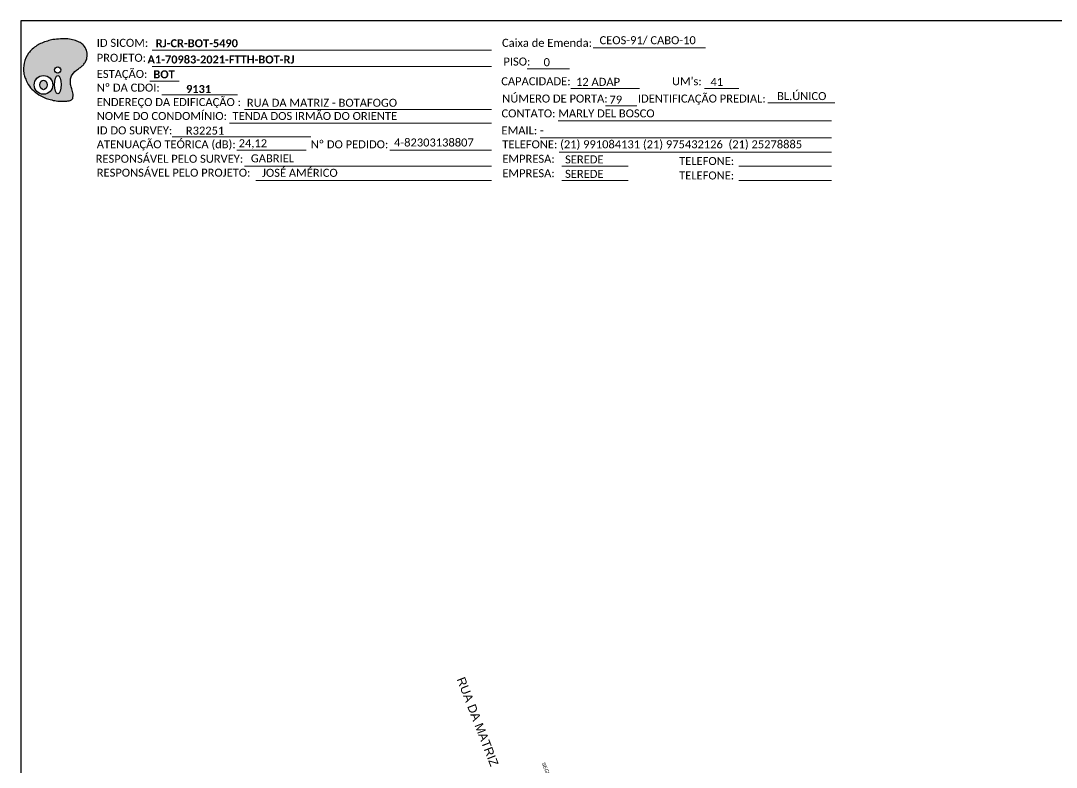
# Model space of a CAD drawing. Header units: metres. Extents: x 0 to 841, y 1 to 595.
# Drawn here: x 0.3 to 285.8, y 388.7 to 594.5 of the extents above; entities that cross this region are included whole.
import ezdxf
from ezdxf.enums import TextEntityAlignment as Align

# ---------------------------------------------------------------- set-up
doc = ezdxf.new("R2010")
doc.units = ezdxf.units.M
doc.layers.add('Segmento de Logradouro Texto', color=238, linetype='Continuous')
doc.styles.add('DIGICADE', font='arial.ttf')
doc.styles.get("Standard").update_dxf_attribs({"font": 'arial.ttf'})
doc.styles.add('WMF-Calibri0', font='calibri.ttf')
doc.styles.add('WMF-Calibri1', font='calibrib.ttf')

# ---------------------------------------------------------------- blocks, each defined once
blk = doc.blocks.new('OI')
h = blk.add_hatch(color=40)
edge = h.paths.add_edge_path()
edge.add_spline(control_points=[(4.35, -0.67), (3.92, -0.99), (3.26, -1.5), (2.81, -2.59), (2.9, -3.5), (3.06, -4.27), (3.31, -4.85), (3.37, -5.39), (3.4, -5.88), (3.2, -6.4), (2.54, -6.61), (1.65, -6.63), (0.55, -6.67), (-0.56, -6.42), (-1.61, -6.14), (-2.77, -5.61), (-3.92, -4.77), (-4.89, -3.7), (-5.34, -2.65), (-5.6, -1.94), (-5.85, -0.96), (-5.71, 0.47), (-5.1, 2.02), (-4.14, 3.02), (-3.3, 3.61), (-2.37, 4.16), (-1.36, 4.44), (-0.56, 4.7), (0.79, 4.85), (2.24, 4.97), (3.79, 4.57), (4.67, 4.21), (5.44, 3.65), (5.76, 2.99), (6.03, 2.21), (6.01, 1.46), (5.72, 0.64), (5.31, 0.08), (4.88, -0.38), (4.51, -0.55), (4.35, -0.67)], knot_values=[0, 0, 0, 0, 1.60434, 2.417191, 3.427595, 4.282808, 4.776746, 5.304182, 5.888771, 6.258406, 6.858137, 7.79129, 8.986195, 10.124242, 11.187857, 12.242908, 13.953784, 15.414161, 16.515391, 17.349188, 17.675853, 19.552021, 21.515531, 22.568638, 23.63245, 24.621084, 25.782718, 26.745347, 27.142653, 29.870543, 31.004649, 31.921532, 32.709589, 33.801391, 34.042471, 35.192333, 35.971461, 36.628871, 37.254359, 37.836911, 37.836911, 37.836911, 37.836911], degree=3, periodic=0)
h.paths.add_polyline_path([(1.13, -0.87, -1), (-0.04, -0.87, -1)], flags=16)
edge = h.paths.add_edge_path(flags=16)
edge.add_ellipse((0.56, -3.59), major_axis=(-0.02, 1.71), ratio=0.361305, start_angle=0, end_angle=360)
h.paths.add_polyline_path([(-0.36, -3.62, -1), (-3.8, -3.62, -1)], flags=16)
edge = h.paths.add_edge_path(flags=0)
edge.add_ellipse((-2.08, -3.62), major_axis=(0, 0.885), ratio=0.758294, start_angle=0, end_angle=360)
at = {"color": 40}
for centre, radius in [((-2.08, -3.62), 1.72), ((0.54, -0.87), 0.587)]:
    blk.add_circle(centre, radius, dxfattribs=at)
blk.add_ellipse((0.56, -3.59), major_axis=(-0.02, 1.71), ratio=0.361305, dxfattribs=at)
blk.add_ellipse((-2.08, -3.62), major_axis=(0, 0.885), ratio=0.758294, start_param=-3.141592653589792, end_param=3.141592653589792, dxfattribs=at)
at = {"color": 40, "start_tangent": (-0.800898, -0.598801), "end_tangent": (-0.800898, -0.598801)}
blk.add_spline([(4.35, -0.67), (3.2, -1.78), (2.9, -2.54), (2.92, -3.55), (3.12, -4.38), (3.28, -4.85), (3.37, -5.37), (3.35, -5.95), (3.2, -6.29), (2.66, -6.55), (1.73, -6.63), (0.54, -6.62), (-0.58, -6.41), (-1.6, -6.11), (-2.56, -5.67), (-3.95, -4.67), (-4.89, -3.56), (-5.37, -2.56), (-5.64, -1.78), (-5.72, -1.46), (-5.63, 0.42), (-4.84, 2.22), (-4.13, 2.99), (-3.27, 3.62), (-2.4, 4.09), (-1.3, 4.47), (-0.37, 4.72), (0.02, 4.77), (2.75, 4.8), (3.85, 4.53), (4.69, 4.16), (5.31, 3.68), (5.85, 2.73), (5.93, 2.5), (5.94, 1.35), (5.67, 0.62), (5.29, 0.08), (4.84, -0.36), (4.35, -0.67)], degree=3, dxfattribs=at)

msp = doc.modelspace()

# ---------------------------------------------------------------- linework, layer by layer
at = {"color": 7}
msp.add_lwpolyline([(0.35, 0.54), (841.35, 0.54), (841.35, 594.54), (0.35, 594.54)], close=True, dxfattribs=at)
at = {"lineweight": 0}
for points in [[(36.57, 586.42), (130.07, 586.42)], [(158.18, 587.03), (189.12, 587.03)], [(36.57, 581.95), (130.07, 581.95)], [(139.98, 581.26), (151.65, 581.26)], [(35.93, 577.85), (44, 577.85)], [(151.96, 575.83), (170.9, 575.83)], [(62.06, 570.09), (130.07, 570.09)], [(57.87, 566.26), (130.07, 566.26)], [(148.49, 566.97), (223.84, 566.97)], [(42.06, 562.49), (80.28, 562.49)], [(143.52, 562.28), (223.84, 562.28)], [(148.79, 558.29), (223.84, 558.29)]]:
    msp.add_lwpolyline(points, dxfattribs=at)
at = {"color": 7, "lineweight": 0}
for points in [[(39.21, 574.08), (60.1, 574.08)], [(188.81, 575.83), (198.25, 575.83)], [(161.58, 571.06), (170.13, 571.06)], [(206.28, 571.86), (224.78, 571.86)], [(59.95, 558.84), (79.04, 558.84)], [(102.08, 558.84), (130.1, 558.84)], [(62.06, 554.46), (130.07, 554.46)], [(149.54, 554.46), (167.75, 554.46)], [(198.28, 554.46), (223.84, 554.46)], [(65.13, 550.48), (130.07, 550.48)], [(149.54, 550.48), (167.75, 550.48)], [(198.28, 550.48), (223.84, 550.48)]]:
    msp.add_lwpolyline(points, dxfattribs=at)

# ---------------------------------------------------------------- block references
at = {"color": 7, "xscale": 1.494060215586407, "yscale": 1.494060215586409, "zscale": 1.494060215586409, "rotation": 0.153289602394906}
msp.add_blockref('OI', (9.73, 582.27), dxfattribs=at)

# ---------------------------------------------------------------- texts
at = {"lineweight": 0, "style": 'WMF-Calibri0'}
for s, height, p in [('ID SICOM:', 2.206, (21.31, 587.34)), ('Caixa de Emenda:', 2.2064, (133.01, 587.34)), ('PROJETO:', 2.206, (21.31, 583.22)), ('PISO:', 2.206, (133.4, 582.18)), ('ESTAÇÃO:', 2.206, (21.31, 578.77)), ('CAPACIDADE:', 2.2064, (132.8, 576.75)), ('ENDEREÇO DA EDIFICAÇÃO :', 2.2064, (21.31, 571.01)), ('NOME DO CONDOMÍNIO:  TENDA DOS IRMÃO DO ORIENTE', 2.2064, (21.31, 567.18)), ('CONTATO: MARLY DEL BOSCO', 2.2064, (132.87, 567.89)), ('ID DO SURVEY:', 2.2064, (21.31, 563.2)), ('R32251', 2.206, (45.87, 563.14)), ('EMAIL: -', 2.206, (132.87, 563.2)), ('ATENUAÇÃO TEÓRICA (dB):', 2.2064, (21.31, 559.37)), ('24,12', 2.206, (60.42, 559.66)), ('TELEFONE: (21) 991084131 (21) 975432126  (21) 25278885', 2.2064, (133.1, 559.37))]:
    msp.add_text(s, height=height, dxfattribs=at).set_placement(p)
for s, height, style, p in [('RJ-CR-BOT-5490', 2.2064, 'WMF-Calibri1', (37.55, 587.23)), ('CEOS-91/ CABO-10', 2.2064, 'WMF-Calibri0', (159.9, 588.06)), ('A1-70983-2021-FTTH-BOT-RJ', 2.2064, 'WMF-Calibri1', (35.29, 582.75)), ('0', 2.21, 'WMF-Calibri0', (144.47, 582)), ('BOT', 2.206, 'WMF-Calibri1', (36.91, 578.66)), ('12 ADAP', 2.206, 'WMF-Calibri0', (153.41, 576.59)), ('RUA DA MATRIZ - BOTAFOGO', 2.2064, 'WMF-Calibri0', (62.69, 570.82))]:
    msp.add_text(s, height=height, dxfattribs=dict(style=style)).set_placement(p)
at = {"color": 7, "lineweight": 0, "style": 'WMF-Calibri0'}
for s, height, p in [('Nº DA CDOI:', 2.2064, (21.31, 575)), ("UM's:", 2.206, (179.87, 576.75)), ('NÚMERO DE PORTA:', 2.2064, (133.08, 571.98)), ('IDENTIFICAÇÃO PREDIAL:', 2.2064, (170.46, 571.98)), ('Nº DO PEDIDO:', 2.2064, (80.29, 559.37)), ('RESPONSÁVEL PELO SURVEY:', 2.2064, (21.01, 555.38)), ('GABRIEL', 2.206, (63.79, 555.5)), ('EMPRESA:', 2.206, (133.1, 555.38)), ('TELEFONE:', 2.206, (181.84, 554.76)), ('RESPONSÁVEL PELO PROJETO:', 2.2064, (21.31, 551.55)), ('JOSÉ AMÉRICO', 2.2064, (66.85, 551.51)), ('EMPRESA:', 2.206, (133.1, 551.4)), ('TELEFONE:', 2.206, (181.84, 550.78))]:
    msp.add_text(s, height=height, dxfattribs=at).set_placement(p)
at = {"color": 7, "style": 'WMF-Calibri1'}
msp.add_text('9131', height=2.206, dxfattribs=at).set_placement((49.38, 574.61), align=Align.CENTER)
at = {"color": 7, "style": 'WMF-Calibri0'}
for s, height, p in [('41', 2.206, (190.48, 576.57)), ('79', 2.206, (162.63, 571.69)), ('BL.ÚNICO', 2.206, (208.83, 572.66)), ('4-82303138807', 2.2064, (103.25, 559.87)), ('SEREDE', 2.206, (150.4, 555.2)), ('SEREDE', 2.206, (150.4, 551.22))]:
    msp.add_text(s, height=height, dxfattribs=at).set_placement(p)
at = {"color": 7}
msp.add_text('SEGUE P/CDOE-9125', height=1, rotation=292.6005, dxfattribs=at).set_placement((143.93, 389.83))
at = {"layer": 'Segmento de Logradouro Texto', "color": 5, "linetype": 'Continuous', "insert": (122.71, 413.9), "char_height": 2.4, "width": 38.8112, "attachment_point": 1, "rotation": 291.2057, "style": 'DIGICADE'}
msp.add_mtext('RUA DA MATRIZ', dxfattribs=at)

doc.saveas('drawing.dxf')
